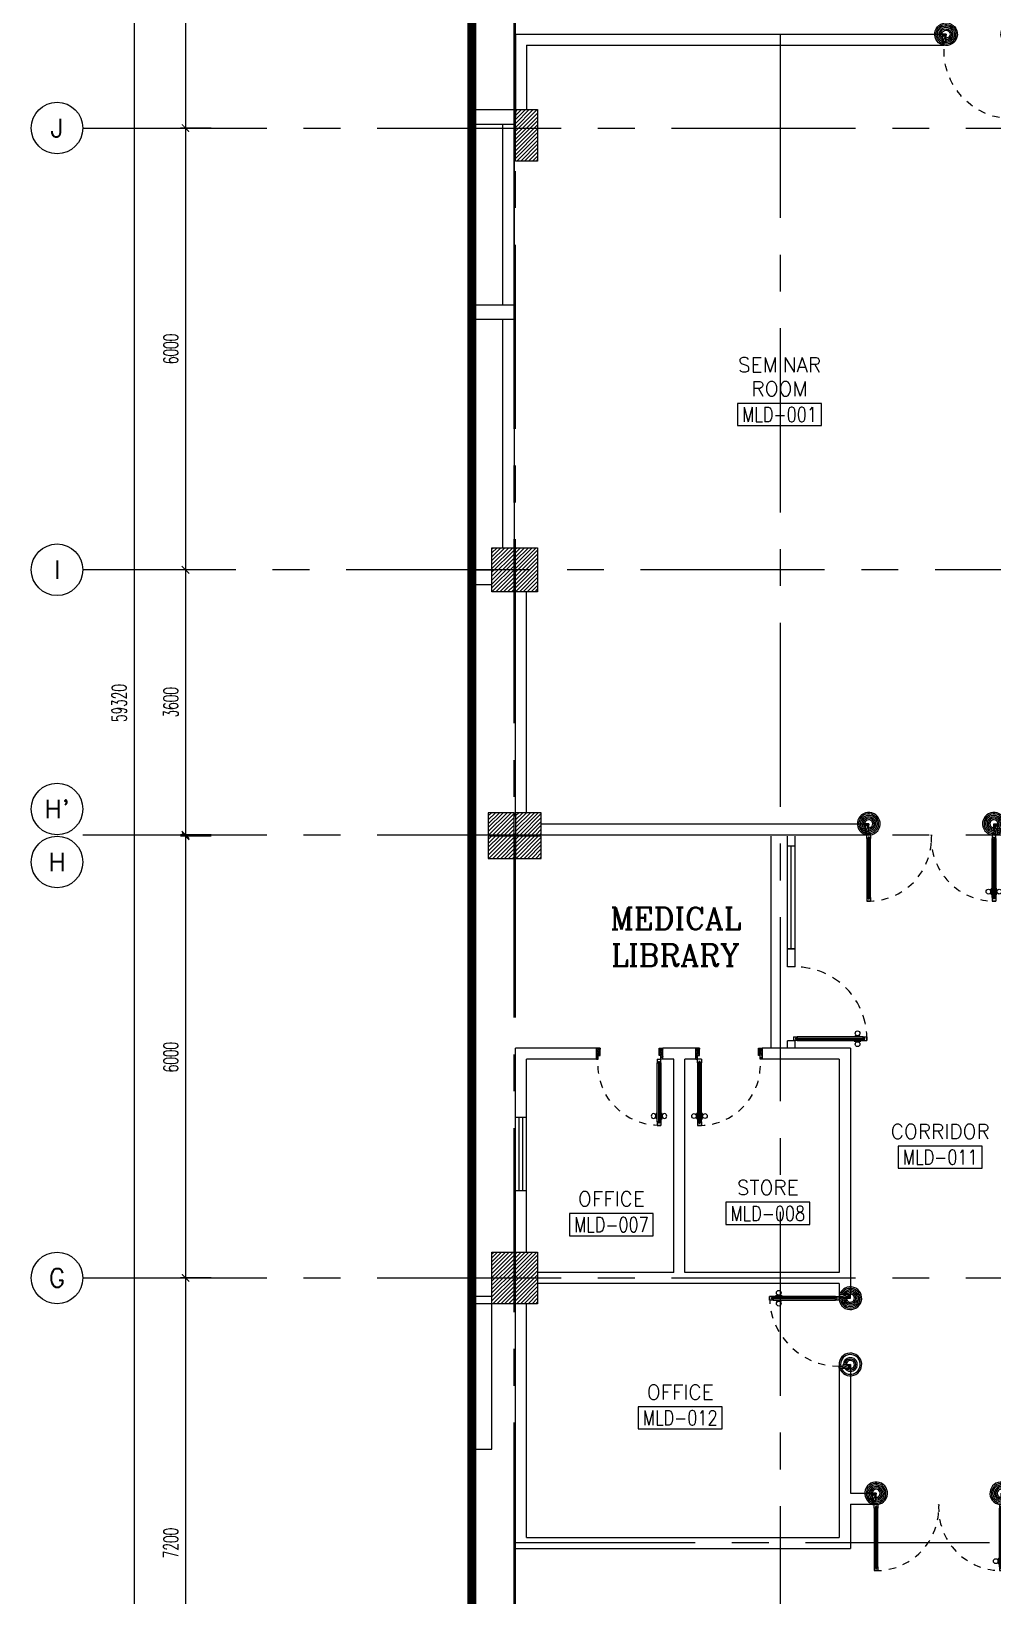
# Model space of a CAD drawing. Extents: x 417866.9 to 417960.2, y 43448 to 43538.2.
# Drawn here: x 417866.92 to 417879.98, y 43484.16 to 43505.41 of the extents above; entities that cross this region are included whole.
import ezdxf
from ezdxf.enums import TextEntityAlignment as Align

# ---------------------------------------------------------------- set-up
doc = ezdxf.new("R2010")
doc.units = 0
doc.header["$MEASUREMENT"] = 0
doc.header["$PDMODE"] = 3
doc.header["$PDSIZE"] = 0.1
for name, pattern in [('CENTER2', [1.125, 0.75, -0.125, 0.125, -0.125]), ('CENTERX2', [4, 2.5, -0.5, 0.5, -0.5]), ('HIDDEN', [0.375, 0.25, -0.125])]:
    doc.linetypes.add(name, pattern=pattern)
doc.layers.get('0').update_dxf_attribs({"color": 11, "linetype": 'CONTINUOUS'})
doc.layers.get('DEFPOINTS').update_dxf_attribs({"color": 11, "linetype": 'CONTINUOUS'})
for name, color, linetype in [('AX-CR', 11, 'CONTINUOUS'), ('AX-DIM', 11, 'CONTINUOUS'), ('AX-TXT', 11, 'CONTINUOUS'), ('AXES', 11, 'CENTERX2'), ('COL', 11, 'CONTINUOUS'), ('DIM', 11, 'CONTINUOUS'), ('DOOR', 11, 'CONTINUOUS'), ('EJ', 11, 'CONTINUOUS'), ('ELEV', 11, 'CONTINUOUS'), ('HAT', 11, 'CONTINUOUS'), ('RM-BOX', 11, 'CONTINUOUS'), ('RM-NAME', 11, 'CONTINUOUS'), ('RM-NO', 11, 'CONTINUOUS'), ('SHAFT', 11, 'CONTINUOUS'), ('WALL', 11, 'CONTINUOUS'), ('WIN', 11, 'CONTINUOUS')]:
    doc.layers.add(name, color=color, linetype=linetype)
doc.styles.add('ROMANC', font='romanc', dxfattribs={"height": 0.1})
doc.styles.add('ROMANS', font='ROMANS.shx', dxfattribs={"width": 0.6})
doc.dimstyles.new('STANDARD in', dxfattribs={"dimtxt": 0.2, "dimasz": 0.1, "dimexe": 0.07, "dimexo": 0.05, "dimgap": 0.1, "dimtad": 1, "dimdec": 0, "dimlfac": 1000, "dimzin": 0, "dimdsep": 46, "dimtxsty": 'ROMANS', "dimblk": 'ARCHTICK', "dimcen": 0.05, "dimdle": 0.05, "dimclrd": 7, "dimclre": 7, "dimclrt": 2, "dimadec": 0, "dimazin": 0, "dimtfac": 1, "dimtdec": 0, "dimtmove": 2, "dimatfit": 3, "dimldrblk": 'ARCHTICK', "dimfxl": 0, "dimtolj": 1, "dimtzin": 0, "dimarcsym": 0})

# ---------------------------------------------------------------- blocks, each defined once
blk = doc.blocks.new('A$C272A55A0')
at = {"layer": 'DOOR', "color": 0, "linetype": 'ByBlock'}
for p, q in [((0, 900), (0, 1050)), ((50, 1050), (0, 1050)), ((0, 900), (25, 900)), ((25, 950), (50, 950)), ((25, 900), (25, 950)), ((75, 900), (25, 900)), ((25, 850), (25, 900)), ((42, 850), (25, 850)), ((58, 870), (42, 870)), ((42, 870), (42, 850)), ((50, 950), (50, 1050)), ((58, 850), (58, 870)), ((75, 850), (58, 850)), ((75, 900), (75, 850)), ((1725, 900), (1775, 900)), ((1725, 900), (1725, 850)), ((1725, 850), (1742, 850)), ((1742, 870), (1758, 870)), ((1742, 850), (1742, 870)), ((1750, 950), (1750, 1050)), ((1750, 1050), (1800, 1050)), ((1775, 950), (1750, 950)), ((1758, 870), (1758, 850)), ((1758, 850), (1775, 850)), ((1775, 900), (1775, 950)), ((1800, 900), (1775, 900)), ((1775, 850), (1775, 900)), ((1800, 1050), (1800, 900)), ((25, 50), (42, 50)), ((25, 50), (25, 0)), ((25, 0), (75, 0)), ((75, 0), (25, 0)), ((42, 50), (42, 30)), ((42, 30), (58, 30)), ((58, 50), (75, 50)), ((58, 50), (58, 30)), ((75, 50), (75, 0)), ((1718, 160), (1709, 160)), ((1709, 95), (1709, 160)), ((1718, 95), (1709, 95)), ((1725, 173), (1718, 173)), ((1718, 173), (1718, 83)), ((1718, 95), (1718, 160)), ((1725, 83), (1718, 83)), ((1742, 50), (1725, 50)), ((1725, 50), (1725, 0)), ((1775, 0), (1725, 0)), ((1725, 0), (1775, 0)), ((1742, 50), (1742, 30)), ((1758, 30), (1742, 30)), ((1775, 50), (1758, 50)), ((1758, 50), (1758, 30)), ((1775, 173), (1782, 173)), ((1775, 83), (1782, 83)), ((1775, 50), (1775, 0)), ((1782, 173), (1782, 83)), ((1782, 160), (1791, 160)), ((1782, 95), (1782, 160)), ((1782, 95), (1791, 95)), ((1791, 95), (1791, 160))]:
    blk.add_line(p, q, dxfattribs=at)
at = {"layer": 'DOOR', "color": 9, "linetype": 'ByBlock'}
for p, q in [((50, 1050), (0, 1010)), ((50, 1050), (0, 937)), ((50, 1050), (37, 950)), ((1750, 1050), (1800, 1010)), ((1750, 1050), (1800, 937)), ((1750, 1050), (1763, 950))]:
    blk.add_line(p, q, dxfattribs=at)
at = {"layer": 'DOOR', "linetype": 'ByBlock'}
for p, q in [((25, 850), (25, 50)), ((42, 850), (42, 50)), ((58, 850), (58, 50)), ((75, 50), (75, 850)), ((1725, 50), (1725, 850)), ((1742, 850), (1742, 50)), ((1758, 850), (1758, 50)), ((1775, 850), (1775, 50))]:
    blk.add_line(p, q, dxfattribs=at)
at = {"layer": 'DOOR', "color": 0, "linetype": 'ByBlock'}
for centre in [(1676, 128), (1824, 128)]:
    blk.add_circle(centre, 32.4, dxfattribs=at)
at = {"layer": 'DOOR', "color": 9, "linetype": 'ByBlock'}
for centre, radius, start, end in [((50, 1050), 54.4, 203.2074, 270), ((50, 1050), 74.4, 227.7764, 270), ((50, 1050), 94.4, 238.0182, 270), ((50, 1050), 114, 244.0838, 257.3774), ((50, 1050), 134, 248.1598, 259.28), ((50, 1050), 154, 251.1053, 256.2858), ((50, 1050), 34.4, 180, 270), ((50, 1050), 14.4, 180, 270), ((1750, 1050), 14.4, 270, 0), ((1750, 1050), 34.4, 270, 0), ((1750, 1050), 54.4, 270, 336.7926), ((1750, 1050), 74.4, 270, 312.2236), ((1750, 1050), 94.4, 270, 301.9818), ((1750, 1050), 114, 282.6226, 295.9162), ((1750, 1050), 134, 280.72, 291.8402), ((1750, 1050), 154, 283.7142, 288.8947)]:
    blk.add_arc(centre, radius, start, end, dxfattribs=at)
at = {"layer": 'DOOR', "linetype": 'HIDDEN', "ltscale": 0.5}
for centre, start, end in [((50, 851), 268.3174, 3.2965), ((1750, 851), 176.7035, 271.6826)]:
    blk.add_arc(centre, 851, start, end, dxfattribs=at)
at = {"layer": 'WALL', "linetype": 'ByBlock'}
blk.add_line((1800, 900), (1800, 1050), dxfattribs=at)
blk = doc.blocks.new('RM1')
at = {"layer": 'RM-BOX'}
blk.add_lwpolyline([(570, -200), (-570, -200), (-570, -500), (570, -500)], close=True, dxfattribs=at)
at = {"layer": 'RM-NAME', "style": 'ROMANS'}
for tag, p in [('ROOMNAME1', (0, 324)), ('ROOMNAME2', (0, 0))]:
    blk.add_attdef(tag, text='', height=200, dxfattribs=at).set_placement(p, align=Align.MIDDLE)
at = {"layer": 'RM-NO', "style": 'ROMANS', "width": 0.8}
blk.add_attdef('ROOMNO', text='', height=200, dxfattribs=at).set_placement((0, -350), align=Align.MIDDLE)
blk = doc.blocks.new('A$C24ED45A6')
at = {"layer": 'DOOR', "color": 0, "linetype": 'ByBlock'}
for p, q in [((918, 978), (918, 1068)), ((925, 1068), (918, 1068)), ((925, 1100), (925, 1150)), ((925, 1150), (975, 1150)), ((975, 1150), (925, 1150)), ((942, 1100), (925, 1100)), ((942, 1100), (942, 1120)), ((958, 1120), (942, 1120)), ((958, 1100), (958, 1120)), ((975, 1100), (958, 1100)), ((975, 1100), (975, 1150)), ((975, 1068), (982, 1068)), ((982, 978), (982, 1068)), ((909, 1055), (909, 990)), ((918, 1055), (909, 1055)), ((918, 990), (909, 990)), ((918, 1055), (918, 990)), ((925, 978), (918, 978)), ((975, 978), (982, 978)), ((982, 1055), (982, 990)), ((982, 1055), (991, 1055)), ((982, 990), (991, 990)), ((991, 1055), (991, 990)), ((0, 0), (0, 150)), ((0, 150), (25, 150)), ((50, 0), (0, 0)), ((25, 150), (25, 100)), ((25, 100), (50, 100)), ((50, 100), (50, 0)), ((925, 150), (925, 200)), ((925, 200), (942, 200)), ((925, 150), (975, 150)), ((942, 200), (942, 180)), ((942, 180), (958, 180)), ((975, 100), (950, 100)), ((950, 100), (950, 0)), ((958, 180), (958, 200)), ((958, 200), (975, 200)), ((975, 200), (975, 150)), ((1000, 150), (975, 150)), ((975, 150), (975, 100)), ((1000, 150), (1000, 0)), ((950, 0), (1000, 0))]:
    blk.add_line(p, q, dxfattribs=at)
at = {"layer": 'DOOR', "linetype": 'ByBlock'}
for p, q in [((925, 1100), (925, 200)), ((942, 200), (942, 1100)), ((958, 200), (958, 1100)), ((975, 200), (975, 1100))]:
    blk.add_line(p, q, dxfattribs=at)
at = {"layer": 'DOOR', "color": 9, "linetype": 'ByBlock'}
for p, q in [((50, 0), (0, 114)), ((50, 0), (0, 40)), ((50, 0), (37, 100)), ((950, 0), (1000, 114)), ((950, 0), (963, 100)), ((950, 0), (1000, 40))]:
    blk.add_line(p, q, dxfattribs=at)
at = {"layer": 'DOOR', "color": 0, "linetype": 'ByBlock'}
for centre in [(876, 1023), (1024, 1023)]:
    blk.add_circle(centre, 32.4, dxfattribs=at)
at = {"layer": 'DOOR', "linetype": 'HIDDEN', "ltscale": 0.5}
blk.add_arc((950, 222), 928, 88.456, 184.4816, dxfattribs=at)
at = {"layer": 'DOOR', "color": 9, "linetype": 'ByBlock'}
for centre, radius, start, end in [((50, 0), 154, 103.7142, 108.8947), ((50, 0), 134, 100.72, 111.8402), ((50, 0), 114, 102.6226, 115.9162), ((50, 0), 94.4, 90, 121.9818), ((50, 0), 74.4, 90, 132.2236), ((50, 0), 54.4, 90, 156.7926), ((50, 0), 34.4, 90, 180), ((50, 0), 14.4, 90, 180), ((950, 0), 94.4, 58.0182, 90), ((950, 0), 74.4, 47.7764, 90), ((950, 0), 54.4, 23.2074, 90), ((950, 0), 34.4, 0, 90), ((950, 0), 14.4, 0, 90), ((950, 0), 134, 68.1598, 79.28), ((950, 0), 114, 64.0838, 77.3774), ((950, 0), 154, 71.1053, 76.2858)]:
    blk.add_arc(centre, radius, start, end, dxfattribs=at)
at = {"layer": 'WALL'}
blk.add_line((1000, 0), (1000, 150), dxfattribs=at)
blk = doc.blocks.new('C11')
at = {"layer": 'HAT'}
h = blk.add_hatch(dxfattribs=at)
h.set_pattern_fill('ANSI31', color=256, scale=300, style=0)
h.set_pattern_definition([(45, (-383765.23, -62181), (-26.5165043, 26.5165043), [])])
h.paths.add_polyline_path([(-20, 350), (-20, 700), (-320, 700), (-320, 350)])
h.paths.add_polyline_path([(-320, 0), (-20, 0), (-20, 350), (-320, 350)])
h = blk.add_hatch(dxfattribs=at)
h.set_pattern_fill('ANSI31', color=256, scale=300, style=0)
h.set_pattern_definition([(45, (-383445.23, -62181), (-26.5165043, 26.5165043), [])])
h.paths.add_polyline_path([(300, 350), (300, 700), (0, 700), (0, 350)])
h.paths.add_polyline_path([(0, 0), (300, 0), (300, 350), (0, 350)])
at = {"layer": 'COL'}
for points in [[(-20, 700), (-20, 0), (-320, 0), (-320, 700)], [(300, 700), (300, 0), (0, 0), (0, 700)]]:
    blk.add_lwpolyline(points, close=True, dxfattribs=at)
blk = doc.blocks.new('C5')
at = {"layer": 'HAT'}
h = blk.add_hatch(dxfattribs=at)
h.set_pattern_fill('ANSI31', color=256, scale=300, style=0)
h.set_pattern_definition([(45, (-38851, -358245.23), (26.5165043, -26.5165043), [])])
h.paths.add_polyline_path([(-320, 300), (-20, 300), (-20, 0), (-320, 0)])
h.paths.add_polyline_path([(-320, 600), (-20, 600), (-20, 300), (-320, 300)])
h = blk.add_hatch(dxfattribs=at)
h.set_pattern_fill('ANSI31', color=256, scale=300, style=0)
h.set_pattern_definition([(45, (-38531, -358245.23), (26.5165043, -26.5165043), [])])
h.paths.add_polyline_path([(0, 300), (300, 300), (300, 0), (0, 0)])
h.paths.add_polyline_path([(0, 600), (300, 600), (300, 300), (0, 300)])
at = {"layer": 'COL'}
for points in [[(-20, 600), (-20, 0), (-320, 0), (-320, 600)], [(300, 600), (300, 0), (0, 0), (0, 600)]]:
    blk.add_lwpolyline(points, close=True, dxfattribs=at)
blk = doc.blocks.new('DOOR90')
at = {"layer": 'DOOR', "color": 7, "linetype": 'ByBlock'}
for p, q in [((-150, 0), (0, 0)), ((-150, 0), (-150, -25)), ((0, -50), (-114, 0)), ((0, -50), (-40, 0)), ((0, -50), (0, 0)), ((-1000, -25), (-1050, -25)), ((-1050, -75), (-1050, -25)), ((-1050, -25), (-1050, -75)), ((-1000, -75), (-1050, -75)), ((-1000, -42), (-1020, -42)), ((-1020, -42), (-1020, -58)), ((-1000, -58), (-1020, -58)), ((-1000, -25), (-1000, -42)), ((-1000, -58), (-1000, -75)), ((-878, -18), (-968, -18)), ((-968, -25), (-968, -18)), ((-968, -75), (-968, -82)), ((-878, -82), (-968, -82)), ((-955, -9), (-890, -9)), ((-955, -18), (-955, -9)), ((-955, -18), (-890, -18)), ((-955, -82), (-890, -82)), ((-955, -82), (-955, -91)), ((-955, -91), (-890, -91)), ((-890, -18), (-890, -9)), ((-890, -82), (-890, -91)), ((-878, -25), (-878, -18)), ((-878, -75), (-878, -82)), ((-200, -25), (-150, -25)), ((-200, -42), (-200, -25)), ((-180, -42), (-200, -42)), ((-200, -58), (-180, -58)), ((-200, -75), (-200, -58)), ((-150, -75), (-200, -75)), ((-180, -58), (-180, -42)), ((-150, -25), (-100, -25)), ((-150, -75), (-150, -25)), ((-100, -25), (-100, -50)), ((0, -50), (-100, -37)), ((-100, -50), (0, -50)), ((0, -850), (-114, -900)), ((-100, -875), (-100, -850)), ((0, -850), (-100, -863)), ((-100, -850), (0, -850)), ((0, -850), (-40, -900)), ((0, -850), (0, -900)), ((-150, -875), (-100, -875)), ((-150, -900), (-150, -875)), ((-150, -900), (0, -900)), ((0, -900), (-150, -900))]:
    blk.add_line(p, q, dxfattribs=at)
at = {"layer": 'DOOR', "linetype": 'ByBlock'}
for p, q in [((-200, -25), (-1000, -25)), ((-200, -42), (-1000, -42)), ((-200, -58), (-1000, -58)), ((-1000, -75), (-200, -75))]:
    blk.add_line(p, q, dxfattribs=at)
at = {"layer": 'DOOR', "color": 7, "linetype": 'ByBlock'}
for centre in [(-923, 24), (-923, -124)]:
    blk.add_circle(centre, 32.4, dxfattribs=at)
for centre, radius, start, end in [((0, -50), 154, 161.1053, 166.2858), ((0, -50), 94.4, 148.0182, 180), ((0, -50), 134, 158.1598, 169.28), ((0, -50), 114, 154.0838, 167.3774), ((0, -50), 74.4, 137.7764, 180), ((0, -50), 54.4, 113.2074, 180), ((0, -50), 34.4, 90, 180), ((0, -50), 14.4, 90, 180), ((0, -850), 94.4, 180, 211.9818), ((0, -850), 74.4, 180, 222.2236), ((0, -850), 54.4, 180, 246.7926), ((0, -850), 34.4, 180, 270), ((0, -850), 14.4, 180, 270), ((0, -850), 154, 193.7142, 198.8947), ((0, -850), 134, 190.72, 201.8402)]:
    blk.add_arc(centre, radius, start, end, dxfattribs=at)
at = {"layer": 'DOOR', "linetype": 'HIDDEN', "ltscale": 0.5}
blk.add_arc((-222, -50), 828, 178.2701, 275.003, dxfattribs=at)
blk = doc.blocks.new('DOOR1000')
at = {"layer": 'DOOR', "color": 7, "linetype": 'ByBlock'}
for p, q in [((-150, 0), (0, 0)), ((-150, 0), (-150, -25)), ((0, -50), (-114, 0)), ((0, -50), (-40, 0)), ((0, -50), (0, 0)), ((-1100, -25), (-1100, -75)), ((-1100, -75), (-1100, -25)), ((-1050, -25), (-1100, -25)), ((-1050, -75), (-1100, -75)), ((-1070, -42), (-1070, -58)), ((-1050, -42), (-1070, -42)), ((-1050, -58), (-1070, -58)), ((-1050, -25), (-1050, -42)), ((-1050, -58), (-1050, -75)), ((-1018, -25), (-1018, -18)), ((-928, -18), (-1018, -18)), ((-1018, -75), (-1018, -82)), ((-928, -82), (-1018, -82)), ((-1005, -18), (-1005, -9)), ((-1005, -9), (-940, -9)), ((-1005, -18), (-940, -18)), ((-1005, -82), (-1005, -91)), ((-1005, -82), (-940, -82)), ((-1005, -91), (-940, -91)), ((-940, -18), (-940, -9)), ((-940, -82), (-940, -91)), ((-928, -25), (-928, -18)), ((-928, -75), (-928, -82)), ((-200, -25), (-150, -25)), ((-200, -42), (-200, -25)), ((-180, -42), (-200, -42)), ((-200, -58), (-180, -58)), ((-200, -75), (-200, -58)), ((-150, -75), (-200, -75)), ((-180, -58), (-180, -42)), ((-150, -25), (-100, -25)), ((-150, -75), (-150, -25)), ((-100, -25), (-100, -50)), ((0, -50), (-100, -37)), ((-100, -50), (0, -50)), ((-150, -975), (-100, -975)), ((-150, -1000), (-150, -975)), ((-150, -1000), (0, -1000)), ((0, -1000), (-150, -1000)), ((0, -950), (-114, -1000)), ((-100, -975), (-100, -950)), ((0, -950), (-100, -963)), ((-100, -950), (0, -950)), ((0, -950), (-40, -1000)), ((0, -950), (0, -1000))]:
    blk.add_line(p, q, dxfattribs=at)
at = {"layer": 'DOOR', "linetype": 'ByBlock'}
for p, q in [((-200, -25), (-1050, -25)), ((-200, -42), (-1050, -42)), ((-200, -58), (-1050, -58)), ((-1050, -75), (-200, -75))]:
    blk.add_line(p, q, dxfattribs=at)
at = {"layer": 'DOOR', "color": 7, "linetype": 'ByBlock'}
for centre in [(-973, 24), (-973, -124)]:
    blk.add_circle(centre, 32.4, dxfattribs=at)
for centre, radius, start, end in [((0, -50), 154, 161.1053, 166.2858), ((0, -50), 94.4, 148.0182, 180), ((0, -50), 134, 158.1598, 169.28), ((0, -50), 114, 154.0838, 167.3774), ((0, -50), 74.4, 137.7764, 180), ((0, -50), 54.4, 113.2074, 180), ((0, -50), 34.4, 90, 180), ((0, -50), 14.4, 90, 180), ((0, -950), 154, 193.7142, 198.8947), ((0, -950), 134, 190.72, 201.8402), ((0, -950), 94.4, 180, 211.9818), ((0, -950), 74.4, 180, 222.2236), ((0, -950), 54.4, 180, 246.7926), ((0, -950), 34.4, 180, 270), ((0, -950), 14.4, 180, 270)]:
    blk.add_arc(centre, radius, start, end, dxfattribs=at)
at = {"layer": 'DOOR', "linetype": 'HIDDEN', "ltscale": 0.5}
blk.add_arc((-150, -25), 950, 180, 270, dxfattribs=at)
blk = doc.blocks.new('AXR')
at = {"layer": 'AX-CR'}
blk.add_circle((350, 0), 350, dxfattribs=at)
at = {"layer": 'AX-TXT', "style": 'ROMANS'}
blk.add_attdef('AX', text='', height=250, dxfattribs=at).set_placement((350, 0), align=Align.MIDDLE)
blk = doc.blocks.new('_ARCHTICK')
at = {"color": 0, "linetype": 'ByBlock', "const_width": 0.15}
blk.add_lwpolyline([(-0.5, -0.5), (0.5, 0.5)], dxfattribs=at)
blk = doc.blocks.new('*D151')
at = {"layer": 'AX-DIM', "color": 7, "lineweight": -2}
for p, q in [((417872.682, 43525.944), (417868.243, 43525.944)), ((417868.313, 43525.994), (417868.313, 43466.574)), ((417878.896, 43466.624), (417868.243, 43466.624))]:
    blk.add_line(p, q, dxfattribs=at)
at = {"layer": 'DEFPOINTS', "color": 0}
for p in [(417872.732, 43525.944), (417868.313, 43466.624), (417878.946, 43466.624)]:
    blk.add_point(p, dxfattribs=at)
at = {"layer": 'AX-DIM', "color": 7, "lineweight": -2, "xscale": 0.1, "yscale": 0.1, "zscale": 0.1}
for p, rotation in [((417868.313, 43525.944), 90), ((417868.313, 43466.624), 270)]:
    blk.add_blockref('_ARCHTICK', p, dxfattribs=dict(at, rotation=rotation))
at = {"layer": 'AX-DIM', "color": 2, "insert": (417868.113, 43496.284), "char_height": 0.2, "attachment_point": 5, "rotation": 90, "style": 'ROMANS'}
blk.add_mtext('\\A1;59320', dxfattribs=at)
blk = doc.blocks.new('*D158')
at = {"layer": 'AX-DIM', "color": 7, "lineweight": -2}
for p, q in [((417869.363, 43498.094), (417868.943, 43498.094)), ((417869.013, 43498.144), (417869.013, 43494.444)), ((417869.363, 43494.494), (417868.943, 43494.494))]:
    blk.add_line(p, q, dxfattribs=at)
at = {"layer": 'DEFPOINTS', "color": 0}
for p in [(417869.413, 43498.094), (417869.013, 43494.494), (417869.413, 43494.494)]:
    blk.add_point(p, dxfattribs=at)
at = {"layer": 'AX-DIM', "color": 7, "lineweight": -2, "xscale": 0.1, "yscale": 0.1, "zscale": 0.1}
for p, rotation in [((417869.013, 43498.094), 90), ((417869.013, 43494.494), 270)]:
    blk.add_blockref('_ARCHTICK', p, dxfattribs=dict(at, rotation=rotation))
at = {"layer": 'AX-DIM', "color": 2, "insert": (417868.813, 43496.294), "char_height": 0.2, "attachment_point": 5, "rotation": 90, "style": 'ROMANS'}
blk.add_mtext('\\A1;3600', dxfattribs=at)
blk = doc.blocks.new('*D159')
at = {"layer": 'AX-DIM', "color": 7, "lineweight": -2}
for p, q in [((417869.013, 43488.524), (417869.013, 43481.224)), ((417869.363, 43488.474), (417868.943, 43488.474)), ((417869.363, 43481.274), (417868.943, 43481.274))]:
    blk.add_line(p, q, dxfattribs=at)
at = {"layer": 'DEFPOINTS', "color": 0}
for p in [(417869.413, 43488.474), (417869.013, 43481.274), (417869.413, 43481.274)]:
    blk.add_point(p, dxfattribs=at)
at = {"layer": 'AX-DIM', "color": 7, "lineweight": -2, "xscale": 0.1, "yscale": 0.1, "zscale": 0.1}
for p, rotation in [((417869.013, 43488.474), 90), ((417869.013, 43481.274), 270)]:
    blk.add_blockref('_ARCHTICK', p, dxfattribs=dict(at, rotation=rotation))
at = {"layer": 'AX-DIM', "color": 2, "insert": (417868.813, 43484.874), "char_height": 0.2, "attachment_point": 5, "rotation": 90, "style": 'ROMANS'}
blk.add_mtext('\\A1;7200', dxfattribs=at)
blk = doc.blocks.new('*D162')
at = {"layer": 'AX-DIM', "color": 7, "lineweight": -2}
for p, q in [((417869.363, 43494.474), (417868.943, 43494.474)), ((417869.013, 43494.524), (417869.013, 43488.424)), ((417869.363, 43488.474), (417868.943, 43488.474))]:
    blk.add_line(p, q, dxfattribs=at)
at = {"layer": 'DEFPOINTS', "color": 0}
for p in [(417869.413, 43494.474), (417869.013, 43488.474), (417869.413, 43488.474)]:
    blk.add_point(p, dxfattribs=at)
at = {"layer": 'AX-DIM', "color": 7, "lineweight": -2, "xscale": 0.1, "yscale": 0.1, "zscale": 0.1}
for p, rotation in [((417869.013, 43494.474), 90), ((417869.013, 43488.474), 270)]:
    blk.add_blockref('_ARCHTICK', p, dxfattribs=dict(at, rotation=rotation))
at = {"layer": 'AX-DIM', "color": 2, "insert": (417868.813, 43491.474), "char_height": 0.2, "attachment_point": 5, "rotation": 90, "style": 'ROMANS'}
blk.add_mtext('\\A1;6000', dxfattribs=at)
blk = doc.blocks.new('*D163')
at = {"layer": 'AX-DIM', "color": 7, "lineweight": -2}
for p, q in [((417869.363, 43511.294), (417868.943, 43511.294)), ((417869.013, 43511.344), (417869.013, 43504.044)), ((417869.363, 43504.094), (417868.943, 43504.094))]:
    blk.add_line(p, q, dxfattribs=at)
at = {"layer": 'DEFPOINTS', "color": 0}
for p in [(417869.413, 43511.294), (417869.013, 43504.094), (417869.413, 43504.094)]:
    blk.add_point(p, dxfattribs=at)
at = {"layer": 'AX-DIM', "color": 7, "lineweight": -2, "xscale": 0.1, "yscale": 0.1, "zscale": 0.1}
for p, rotation in [((417869.013, 43511.294), 90), ((417869.013, 43504.094), 270)]:
    blk.add_blockref('_ARCHTICK', p, dxfattribs=dict(at, rotation=rotation))
at = {"layer": 'AX-DIM', "color": 2, "insert": (417868.813, 43507.694), "char_height": 0.2, "attachment_point": 5, "rotation": 90, "style": 'ROMANS'}
blk.add_mtext('\\A1;7200', dxfattribs=at)
blk = doc.blocks.new('*D164')
at = {"layer": 'AX-DIM', "color": 7, "lineweight": -2}
for p, q in [((417869.363, 43504.094), (417868.943, 43504.094)), ((417869.013, 43504.144), (417869.013, 43498.044)), ((417869.363, 43498.094), (417868.943, 43498.094))]:
    blk.add_line(p, q, dxfattribs=at)
at = {"layer": 'DEFPOINTS', "color": 0}
for p in [(417869.413, 43504.094), (417869.013, 43498.094), (417869.413, 43498.094)]:
    blk.add_point(p, dxfattribs=at)
at = {"layer": 'AX-DIM', "color": 7, "lineweight": -2, "xscale": 0.1, "yscale": 0.1, "zscale": 0.1}
for p, rotation in [((417869.013, 43504.094), 90), ((417869.013, 43498.094), 270)]:
    blk.add_blockref('_ARCHTICK', p, dxfattribs=dict(at, rotation=rotation))
at = {"layer": 'AX-DIM', "color": 2, "insert": (417868.813, 43501.094), "char_height": 0.2, "attachment_point": 5, "rotation": 90, "style": 'ROMANS'}
blk.add_mtext('\\A1;6000', dxfattribs=at)

msp = doc.modelspace()

# ---------------------------------------------------------------- hatches: boundary and pattern name
at = {"layer": 'HAT'}
h = msp.add_hatch(dxfattribs=at)
h.set_pattern_fill('ANSI31', color=256, scale=0.3, style=0)
h.set_pattern_definition([(45, (417480.111385, 43455.963322), (-0.0265165043, 0.0265165043), [])])
h.paths.add_polyline_path([(417873.7966, 43504.3443), (417873.4966, 43504.3443), (417873.4966, 43504.0943), (417873.7966, 43504.0943)])
h.paths.add_polyline_path([(417873.7966, 43504.0943), (417873.4966, 43504.0943), (417873.4966, 43503.6443), (417873.7966, 43503.6443)])
h = msp.add_hatch(dxfattribs=at)
h.set_pattern_fill('ANSI31', color=256, scale=0.3, style=0)
h.set_pattern_definition([(45, (417489.731385, 43455.963322), (-0.0265165043, 0.0265165043), [])])
h.paths.add_polyline_path([(417873.1266, 43494.4943), (417873.4766, 43494.4943), (417873.4766, 43494.7943), (417873.1266, 43494.7943)])
h = msp.add_hatch(dxfattribs=at)
h.set_pattern_fill('ANSI31', color=256, scale=0.3, style=0)
h.set_pattern_definition([(45, (417490.101385, 43455.963322), (-0.0265165043, 0.0265165043), [])])
h.paths.add_polyline_path([(417873.4966, 43494.4943), (417873.8466, 43494.4943), (417873.8466, 43494.7943), (417873.4966, 43494.7943)])
h = msp.add_hatch(dxfattribs=at)
h.set_pattern_fill('ANSI31', color=256, scale=0.3, style=0)
h.set_pattern_definition([(45, (417489.731385, 43455.643322), (-0.0265165043, 0.0265165043), [])])
h.paths.add_polyline_path([(417873.1266, 43494.1743), (417873.4766, 43494.1743), (417873.4766, 43494.4743), (417873.1266, 43494.4743)])
h = msp.add_hatch(dxfattribs=at)
h.set_pattern_fill('ANSI31', color=256, scale=0.3, style=0)
h.set_pattern_definition([(45, (417490.101385, 43455.643322), (-0.0265165043, 0.0265165043), [])])
h.paths.add_polyline_path([(417873.4966, 43494.1743), (417873.8466, 43494.1743), (417873.8466, 43494.4743), (417873.4966, 43494.4743)])

# ---------------------------------------------------------------- linework, layer by layer
at = {"layer": 'AXES'}
for p, q in [((417873.4766, 43460.01), (417873.4766, 43537.5491)), ((417873.4966, 43460.01), (417873.4966, 43537.5491)), ((417877.0966, 43466.8743), (417877.0966, 43525.6943)), ((417867.6171, 43504.0943), (417889.6966, 43504.0943)), ((417889.6966, 43498.0943), (417867.6171, 43498.0943)), ((417867.6171, 43494.4943), (417889.6966, 43494.4943)), ((417867.6171, 43488.4743), (417889.6966, 43488.4743)), ((417947.9366, 43484.8743), (417873.4766, 43484.8743))]:
    msp.add_line(p, q, dxfattribs=at)
at = {"layer": 'COL'}
for points in [[(417872.9677, 43504.3443), (417873.4766, 43504.3443), (417873.4766, 43504.1443), (417872.9677, 43504.1443)], [(417872.9677, 43501.6943), (417873.4766, 43501.6943), (417873.4766, 43501.4943), (417872.9677, 43501.4943)]]:
    msp.add_lwpolyline(points, dxfattribs=at)
for points in [[(417873.7966, 43504.3443), (417873.7966, 43503.6443), (417873.4966, 43503.6443), (417873.4966, 43504.3443)], [(417873.1266, 43494.7943), (417873.1266, 43494.4943), (417873.4766, 43494.4943), (417873.4766, 43494.7943)], [(417873.4966, 43494.7943), (417873.4966, 43494.4943), (417873.8466, 43494.4943), (417873.8466, 43494.7943)], [(417873.1266, 43494.4743), (417873.1266, 43494.1743), (417873.4766, 43494.1743), (417873.4766, 43494.4743)], [(417873.4966, 43494.4743), (417873.4966, 43494.1743), (417873.8466, 43494.1743), (417873.8466, 43494.4743)]]:
    msp.add_lwpolyline(points, close=True, dxfattribs=at)
at = {"layer": 'DIM'}
msp.add_line((417876.9699, 43491.5968), (417876.9699, 43494.4743), dxfattribs=at)
at = {"layer": 'DOOR', "linetype": 'ByBlock'}
for p, q in [((417877.2716, 43491.7489), (417877.3216, 43491.7489)), ((417877.2716, 43491.7489), (417877.2716, 43491.6989)), ((417877.3216, 43491.6989), (417877.2716, 43491.6989)), ((417877.3216, 43491.7319), (417877.3016, 43491.7319)), ((417877.3016, 43491.7319), (417877.3016, 43491.7159)), ((417877.3016, 43491.7159), (417877.3216, 43491.7159)), ((417878.2216, 43491.7489), (417877.3216, 43491.7489)), ((417877.3216, 43491.7489), (417877.3216, 43491.7319)), ((417877.3216, 43491.7319), (417878.2216, 43491.7319)), ((417877.3216, 43491.7159), (417878.2216, 43491.7159)), ((417877.3216, 43491.7159), (417877.3216, 43491.6989)), ((417877.3216, 43491.6989), (417878.2216, 43491.6989)), ((417878.0992, 43491.7561), (417878.1892, 43491.7561)), ((417878.0992, 43491.7489), (417878.0992, 43491.7561)), ((417878.0992, 43491.6989), (417878.0992, 43491.6917)), ((417878.1766, 43491.7651), (417878.1118, 43491.7651)), ((417878.1118, 43491.7561), (417878.1118, 43491.7651)), ((417878.1766, 43491.7561), (417878.1118, 43491.7561)), ((417878.1766, 43491.7561), (417878.1766, 43491.7651)), ((417878.1892, 43491.7489), (417878.1892, 43491.7561)), ((417878.1892, 43491.6989), (417878.1892, 43491.6917)), ((417878.2216, 43491.7489), (417878.2716, 43491.7489)), ((417878.2216, 43491.7319), (417878.2216, 43491.7489)), ((417878.2216, 43491.7319), (417878.2416, 43491.7319)), ((417878.2216, 43491.7159), (417878.2416, 43491.7159)), ((417878.2216, 43491.6989), (417878.2216, 43491.7159)), ((417878.2216, 43491.6989), (417878.2716, 43491.6989)), ((417878.2416, 43491.7159), (417878.2416, 43491.7319)), ((417878.2716, 43491.7489), (417878.2716, 43491.6989)), ((417878.2716, 43491.6989), (417878.2716, 43491.7489)), ((417878.0992, 43491.6917), (417878.1892, 43491.6917)), ((417878.1766, 43491.6917), (417878.1118, 43491.6917)), ((417878.1118, 43491.6917), (417878.1118, 43491.6827)), ((417878.1766, 43491.6827), (417878.1118, 43491.6827)), ((417878.1766, 43491.6917), (417878.1766, 43491.6827))]:
    msp.add_line(p, q, dxfattribs=at)
for centre in [(417878.1442, 43491.7975), (417878.1442, 43491.6504)]:
    msp.add_circle(centre, 0.0324, dxfattribs=at)
at = {"layer": 'DOOR', "linetype": 'HIDDEN', "ltscale": 0.5}
msp.add_arc((417877.2969, 43491.7239), 0.975, 358.53072, 90.01883, dxfattribs=at)
at = {"layer": 'ELEV', "linetype": 'CENTER2', "const_width": 0.12}
msp.add_lwpolyline([(417872.903, 43464.6371), (417872.903, 43528.0943)], dxfattribs=at)
at = {"layer": 'SHAFT', "color": 3, "linetype": 'ByBlock', "ltscale": 0.3}
msp.add_lwpolyline([(417872.9677, 43486.1493), (417873.1766, 43486.1493), (417873.1766, 43488.1243), (417872.9677, 43488.1243)], dxfattribs=at)
at = {"layer": 'WALL'}
for p, q in [((417873.4966, 43505.3693), (417879.2966, 43505.3693)), ((417873.4966, 43505.3693), (417873.4966, 43504.2443)), ((417879.2966, 43505.2193), (417879.2966, 43505.3693)), ((417873.6466, 43505.2193), (417879.2966, 43505.2193)), ((417873.6466, 43505.2193), (417873.6466, 43504.3443)), ((417873.3266, 43501.6943), (417873.3266, 43504.1443)), ((417873.4766, 43501.6943), (417873.4766, 43504.1443)), ((417873.4766, 43503.8443), (417873.4766, 43498.3943)), ((417873.3266, 43498.3943), (417873.3266, 43501.4943)), ((417872.9677, 43498.0943), (417873.2266, 43498.0943)), ((417872.9677, 43497.8943), (417873.1766, 43497.8943)), ((417873.4966, 43494.7443), (417873.4966, 43497.7943)), ((417873.6466, 43494.7943), (417873.6466, 43497.7943)), ((417873.8466, 43494.6443), (417878.2466, 43494.6443)), ((417873.8466, 43494.4943), (417878.2466, 43494.4943)), ((417878.2466, 43494.6443), (417878.2466, 43494.4943)), ((417873.4966, 43490.6606), (417873.4966, 43491.5968)), ((417874.5966, 43491.5968), (417873.4966, 43491.5968)), ((417874.5966, 43491.4468), (417874.5966, 43491.5968)), ((417875.9466, 43491.5968), (417875.4966, 43491.5968)), ((417878.0466, 43491.5968), (417876.8466, 43491.5968)), ((417876.8466, 43491.4468), (417876.8466, 43491.5968)), ((417878.0466, 43491.5968), (417878.0466, 43488.2493)), ((417873.6466, 43490.6606), (417873.6466, 43491.4468)), ((417874.5966, 43491.4468), (417873.6466, 43491.4468)), ((417875.6466, 43491.4468), (417875.4966, 43491.4468)), ((417875.6466, 43488.5493), (417875.6466, 43491.4468)), ((417875.7966, 43488.5493), (417875.7966, 43491.4468)), ((417875.9466, 43491.4468), (417875.7966, 43491.4468)), ((417877.8966, 43491.4468), (417876.8466, 43491.4468)), ((417877.8966, 43491.4468), (417877.8966, 43488.5493)), ((417873.4966, 43490.6606), (417873.6466, 43490.6606)), ((417873.4966, 43489.6606), (417873.6466, 43489.6606)), ((417873.4966, 43488.7243), (417873.4966, 43489.6606)), ((417873.6466, 43488.8243), (417873.6466, 43489.6606)), ((417875.6466, 43488.5493), (417873.7966, 43488.5493)), ((417877.8966, 43488.5493), (417875.7966, 43488.5493)), ((417877.8966, 43488.3993), (417873.7966, 43488.3993)), ((417877.8966, 43488.3993), (417877.8966, 43488.2493)), ((417873.1766, 43488.2243), (417872.9677, 43488.2243)), ((417873.1766, 43488.1243), (417872.9677, 43488.1243)), ((417873.4966, 43484.7993), (417873.4966, 43488.2243)), ((417873.6466, 43484.9493), (417873.6466, 43488.1243)), ((417877.8966, 43488.2493), (417878.0466, 43488.2493)), ((417877.8966, 43487.2493), (417877.8966, 43484.9493)), ((417877.8966, 43487.2493), (417878.0466, 43487.2493)), ((417878.0466, 43487.2493), (417878.0466, 43485.5493)), ((417878.0466, 43485.5493), (417878.3466, 43485.5493)), ((417878.3466, 43485.5493), (417878.3466, 43485.3993)), ((417878.0466, 43485.3993), (417878.0466, 43484.7993)), ((417878.0466, 43485.3993), (417878.3466, 43485.3993)), ((417873.6466, 43484.9493), (417877.8966, 43484.9493)), ((417873.4966, 43484.7993), (417878.0466, 43484.7993))]:
    msp.add_line(p, q, dxfattribs=at)
at = {"layer": 'WIN'}
for p, q in [((417877.1934, 43492.6989), (417877.1934, 43494.4743)), ((417877.2966, 43492.6989), (417877.2966, 43494.4743)), ((417877.1934, 43494.3442), (417877.2966, 43494.3442)), ((417877.2434, 43492.9442), (417877.2434, 43494.3442)), ((417877.2966, 43492.9442), (417877.1934, 43492.9442)), ((417877.1934, 43492.9442), (417877.2966, 43492.9442)), ((417877.2966, 43492.6989), (417877.1934, 43492.6989)), ((417877.1934, 43491.5968), (417877.1934, 43491.6968)), ((417877.2966, 43491.6968), (417877.1934, 43491.6968)), ((417877.2966, 43491.5968), (417877.2966, 43491.6968)), ((417877.2966, 43491.5968), (417877.1934, 43491.5968)), ((417873.4966, 43489.6606), (417873.4966, 43490.6606)), ((417873.5466, 43489.6606), (417873.5466, 43490.6606)), ((417873.5966, 43489.6606), (417873.5966, 43490.6606)), ((417873.6466, 43489.6606), (417873.6466, 43490.6606))]:
    msp.add_line(p, q, dxfattribs=at)

# ---------------------------------------------------------------- block references
at = {"layer": 'AXES', "xscale": 0.001000000047497451, "yscale": 0.0009999999892897904, "zscale": 0.001}
for p, values in [((417866.9171, 43504.0943), {'AX': 'J'}), ((417866.9171, 43498.0943), {'AX': 'I'}), ((417866.9171, 43494.8443), {'AX': "H'"}), ((417866.9171, 43494.1243), {'AX': 'H'}), ((417866.9171, 43488.4743), {'AX': 'G'})]:
    msp.add_blockref('AXR', p, dxfattribs=at).add_auto_attribs(values)
at = {"layer": 'DOOR', "color": 0, "xscale": -0.001000000047497451, "yscale": 0.0009999999892897904, "zscale": 0.001, "rotation": 180}
msp.add_blockref('A$C24ED45A6', (417879.2966, 43505.3693), dxfattribs=at)
at = {"layer": 'DOOR', "color": 0, "xscale": 0.001000000047497451, "yscale": 0.0009999999892897904, "zscale": 0.001}
for p in [(417878.2466, 43493.594), (417878.3466, 43484.499)]:
    msp.add_blockref('A$C272A55A0', p, dxfattribs=at)
at = {"layer": 'DOOR', "yscale": 0.0009999999892897904, "zscale": 0.001}
for p, xscale, rotation in [((417875.4966, 43491.5968), -0.0009999999892897904, 270), ((417875.9466, 43491.5968), 0.0009999999892897904, 90)]:
    msp.add_blockref('DOOR90', p, dxfattribs=dict(at, xscale=xscale, rotation=rotation))
at = {"layer": 'DOOR', "xscale": 0.001000000047497451, "yscale": 0.0009999999892897904, "zscale": 0.001}
msp.add_blockref('DOOR1000', (417878.0466, 43488.2493), dxfattribs=at)
at = {"layer": 'EJ', "color": 2, "linetype": 'ByBlock', "xscale": 0.001000000047497451, "yscale": 0.0009999999892897904, "zscale": 0.001}
for name, p in [('C5', (417873.4966, 43497.7943)), ('C11', (417873.4966, 43488.1243))]:
    msp.add_blockref(name, p, dxfattribs=at)
at = {"layer": 'HAT', "xscale": 0.001000000047497451, "yscale": 0.0009999999892897904, "zscale": 0.001}
for p, values in [((417877.0842, 43500.5537), {'ROOMNO': 'MLD-001', 'ROOMNAME2': 'ROOM', 'ROOMNAME1': 'SEMINAR'}), ((417876.9242, 43489.7015), {'ROOMNO': 'MLD-008', 'ROOMNAME2': 'STORE'}), ((417874.7992, 43489.5485), {'ROOMNO': 'MLD-007', 'ROOMNAME2': 'OFFICE'}), ((417875.7348, 43486.9237), {'ROOMNO': 'MLD-012', 'ROOMNAME2': 'OFFICE'})]:
    msp.add_blockref('RM1', p, dxfattribs=at).add_auto_attribs(values)
at = {"layer": 'WALL', "xscale": 0.001000000047497451, "yscale": 0.0009999999892897904, "zscale": 0.001}
msp.add_blockref('RM1', (417879.2678, 43490.4647), dxfattribs=at).add_auto_attribs({'ROOMNO': 'MLD-011', 'ROOMNAME2': 'CORRIDOR'})

# ---------------------------------------------------------------- texts
at = {"layer": 'RM-NAME', "style": 'ROMANC'}
for s, p in [('MEDICAL', (417875.671, 43493.3584)), ('LIBRARY', (417875.671, 43492.8584))]:
    msp.add_text(s, height=0.3, dxfattribs=at).set_placement(p, align=Align.MIDDLE)

# ---------------------------------------------------------------- dimensions: what is measured, and where the dimension line sits
at = {"layer": 'AX-DIM'}
for base, p1, p2, picture, middle in [((417868.3128, 43466.6243), (417872.7324, 43525.9443), (417878.9456, 43466.6243), '*D151', (417868.1128, 43496.2843)), ((417869.0128, 43504.0943), (417869.4128, 43511.2943), (417869.4128, 43504.0943), '*D163', (417868.8128, 43507.6943)), ((417869.0128, 43498.0943), (417869.4128, 43504.0943), (417869.4128, 43498.0943), '*D164', (417868.8128, 43501.0943)), ((417869.0128, 43494.4943), (417869.4128, 43498.0943), (417869.4128, 43494.4943), '*D158', (417868.8128, 43496.2943)), ((417869.0128, 43488.4743), (417869.4128, 43494.4743), (417869.4128, 43488.4743), '*D162', (417868.8128, 43491.4743)), ((417869.0128, 43481.2743), (417869.4128, 43488.4743), (417869.4128, 43481.2743), '*D159', (417868.8128, 43484.8743))]:
    dim = msp.add_linear_dim(base=base, p1=p1, p2=p2, angle=270, dimstyle='STANDARD in', dxfattribs=at)
    dim.commit()
    dim.dimension.update_dxf_attribs({"geometry": picture, "text_midpoint": middle})

doc.saveas('drawing.dxf')
